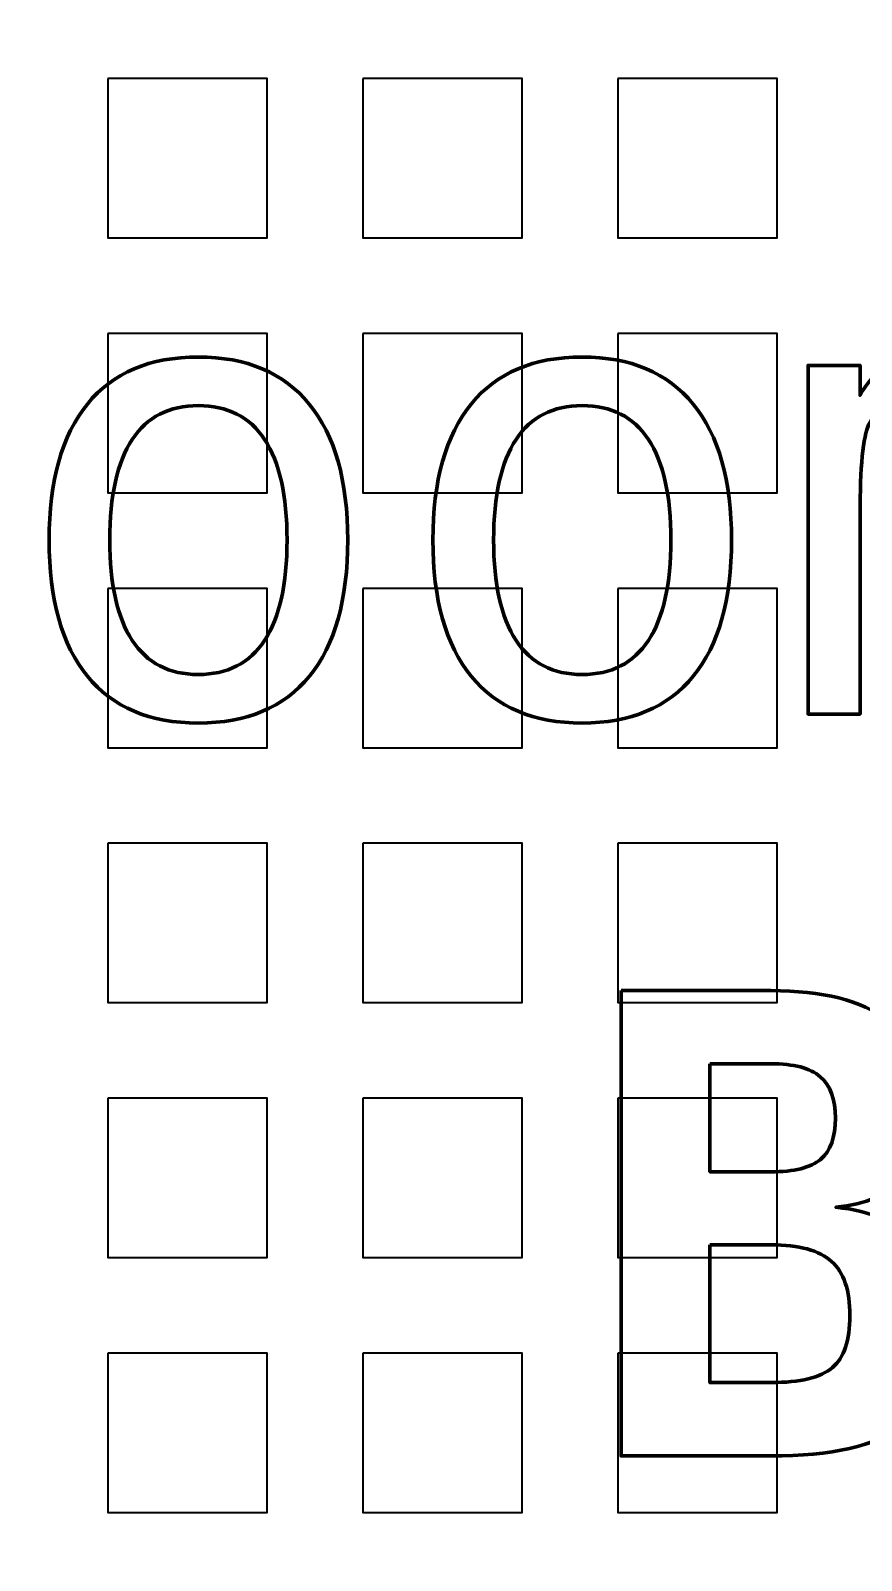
# Model space of a CAD drawing. Header units: centimetres. Extents: x -13.14 to -7.86, y -19.04 to -10.66.
# Drawn here: x -11.799 to -10.972, y -15.612 to -14.088 of the extents above; entities that cross this region are included whole.
import ezdxf

# ---------------------------------------------------------------- set-up
doc = ezdxf.new("R2010")
doc.units = ezdxf.units.CM
doc.header["$MEASUREMENT"] = 0
doc.layers.add('Layer 1', color=7, linetype='Continuous')

msp = doc.modelspace()

# ---------------------------------------------------------------- linework, layer by layer
at = {"layer": 'Layer 1', "color": 250, "lineweight": 35}
for points in [[(-12.24632, -10.659), (-12.24632, -10.659), (-8.75382, -10.659), (-8.75382, -10.659), (-8.75382, -10.659), (-8.75382, -10.659), (-8.75382, -19.041), (-8.75382, -19.041), (-8.75382, -19.041), (-8.75382, -19.041), (-12.24632, -19.041), (-12.24632, -19.041), (-12.24632, -19.041), (-12.24632, -19.041), (-12.24632, -10.659), (-12.24632, -10.659)], [(-11.72244, -14.13603), (-11.72244, -14.13603), (-11.56369, -14.13603), (-11.56369, -14.13603), (-11.56369, -14.13603), (-11.56369, -14.13603), (-11.56369, -14.29478), (-11.56369, -14.29478), (-11.56369, -14.29478), (-11.56369, -14.29478), (-11.72244, -14.29478), (-11.72244, -14.29478), (-11.72244, -14.29478), (-11.72244, -14.29478), (-11.72244, -14.13603), (-11.72244, -14.13603)], [(-11.46844, -14.13603), (-11.46844, -14.13603), (-11.30969, -14.13603), (-11.30969, -14.13603), (-11.30969, -14.13603), (-11.30969, -14.13603), (-11.30969, -14.29478), (-11.30969, -14.29478), (-11.30969, -14.29478), (-11.30969, -14.29478), (-11.46844, -14.29478), (-11.46844, -14.29478), (-11.46844, -14.29478), (-11.46844, -14.29478), (-11.46844, -14.13603), (-11.46844, -14.13603)], [(-11.21444, -14.13603), (-11.21444, -14.13603), (-11.05569, -14.13603), (-11.05569, -14.13603), (-11.05569, -14.13603), (-11.05569, -14.13603), (-11.05569, -14.29478), (-11.05569, -14.29478), (-11.05569, -14.29478), (-11.05569, -14.29478), (-11.21444, -14.29478), (-11.21444, -14.29478), (-11.21444, -14.29478), (-11.21444, -14.29478), (-11.21444, -14.13603), (-11.21444, -14.13603)], [(-11.72244, -14.39003), (-11.72244, -14.39003), (-11.56369, -14.39003), (-11.56369, -14.39003), (-11.56369, -14.39003), (-11.56369, -14.39003), (-11.56369, -14.54878), (-11.56369, -14.54878), (-11.56369, -14.54878), (-11.56369, -14.54878), (-11.72244, -14.54878), (-11.72244, -14.54878), (-11.72244, -14.54878), (-11.72244, -14.54878), (-11.72244, -14.39003), (-11.72244, -14.39003)], [(-11.46844, -14.39003), (-11.46844, -14.39003), (-11.30969, -14.39003), (-11.30969, -14.39003), (-11.30969, -14.39003), (-11.30969, -14.39003), (-11.30969, -14.54878), (-11.30969, -14.54878), (-11.30969, -14.54878), (-11.30969, -14.54878), (-11.46844, -14.54878), (-11.46844, -14.54878), (-11.46844, -14.54878), (-11.46844, -14.54878), (-11.46844, -14.39003), (-11.46844, -14.39003)], [(-11.21444, -14.39003), (-11.21444, -14.39003), (-11.05569, -14.39003), (-11.05569, -14.39003), (-11.05569, -14.39003), (-11.05569, -14.39003), (-11.05569, -14.54878), (-11.05569, -14.54878), (-11.05569, -14.54878), (-11.05569, -14.54878), (-11.21444, -14.54878), (-11.21444, -14.54878), (-11.21444, -14.54878), (-11.21444, -14.54878), (-11.21444, -14.39003), (-11.21444, -14.39003)], [(-11.72244, -14.64403), (-11.72244, -14.64403), (-11.56369, -14.64403), (-11.56369, -14.64403), (-11.56369, -14.64403), (-11.56369, -14.64403), (-11.56369, -14.80278), (-11.56369, -14.80278), (-11.56369, -14.80278), (-11.56369, -14.80278), (-11.72244, -14.80278), (-11.72244, -14.80278), (-11.72244, -14.80278), (-11.72244, -14.80278), (-11.72244, -14.64403), (-11.72244, -14.64403)], [(-11.46844, -14.64403), (-11.46844, -14.64403), (-11.30969, -14.64403), (-11.30969, -14.64403), (-11.30969, -14.64403), (-11.30969, -14.64403), (-11.30969, -14.80278), (-11.30969, -14.80278), (-11.30969, -14.80278), (-11.30969, -14.80278), (-11.46844, -14.80278), (-11.46844, -14.80278), (-11.46844, -14.80278), (-11.46844, -14.80278), (-11.46844, -14.64403), (-11.46844, -14.64403)], [(-11.21444, -14.64403), (-11.21444, -14.64403), (-11.05569, -14.64403), (-11.05569, -14.64403), (-11.05569, -14.64403), (-11.05569, -14.64403), (-11.05569, -14.80278), (-11.05569, -14.80278), (-11.05569, -14.80278), (-11.05569, -14.80278), (-11.21444, -14.80278), (-11.21444, -14.80278), (-11.21444, -14.80278), (-11.21444, -14.80278), (-11.21444, -14.64403), (-11.21444, -14.64403)], [(-11.72244, -14.89803), (-11.72244, -14.89803), (-11.56369, -14.89803), (-11.56369, -14.89803), (-11.56369, -14.89803), (-11.56369, -14.89803), (-11.56369, -15.05678), (-11.56369, -15.05678), (-11.56369, -15.05678), (-11.56369, -15.05678), (-11.72244, -15.05678), (-11.72244, -15.05678), (-11.72244, -15.05678), (-11.72244, -15.05678), (-11.72244, -14.89803), (-11.72244, -14.89803)], [(-11.46844, -14.89803), (-11.46844, -14.89803), (-11.30969, -14.89803), (-11.30969, -14.89803), (-11.30969, -14.89803), (-11.30969, -14.89803), (-11.30969, -15.05678), (-11.30969, -15.05678), (-11.30969, -15.05678), (-11.30969, -15.05678), (-11.46844, -15.05678), (-11.46844, -15.05678), (-11.46844, -15.05678), (-11.46844, -15.05678), (-11.46844, -14.89803), (-11.46844, -14.89803)], [(-11.21444, -14.89803), (-11.21444, -14.89803), (-11.05569, -14.89803), (-11.05569, -14.89803), (-11.05569, -14.89803), (-11.05569, -14.89803), (-11.05569, -15.05678), (-11.05569, -15.05678), (-11.05569, -15.05678), (-11.05569, -15.05678), (-11.21444, -15.05678), (-11.21444, -15.05678), (-11.21444, -15.05678), (-11.21444, -15.05678), (-11.21444, -14.89803), (-11.21444, -14.89803)], [(-11.72244, -15.15203), (-11.72244, -15.15203), (-11.56369, -15.15203), (-11.56369, -15.15203), (-11.56369, -15.15203), (-11.56369, -15.15203), (-11.56369, -15.31078), (-11.56369, -15.31078), (-11.56369, -15.31078), (-11.56369, -15.31078), (-11.72244, -15.31078), (-11.72244, -15.31078), (-11.72244, -15.31078), (-11.72244, -15.31078), (-11.72244, -15.15203), (-11.72244, -15.15203)], [(-11.46844, -15.15203), (-11.46844, -15.15203), (-11.30969, -15.15203), (-11.30969, -15.15203), (-11.30969, -15.15203), (-11.30969, -15.15203), (-11.30969, -15.31078), (-11.30969, -15.31078), (-11.30969, -15.31078), (-11.30969, -15.31078), (-11.46844, -15.31078), (-11.46844, -15.31078), (-11.46844, -15.31078), (-11.46844, -15.31078), (-11.46844, -15.15203), (-11.46844, -15.15203)], [(-11.21444, -15.15203), (-11.21444, -15.15203), (-11.05569, -15.15203), (-11.05569, -15.15203), (-11.05569, -15.15203), (-11.05569, -15.15203), (-11.05569, -15.31078), (-11.05569, -15.31078), (-11.05569, -15.31078), (-11.05569, -15.31078), (-11.21444, -15.31078), (-11.21444, -15.31078), (-11.21444, -15.31078), (-11.21444, -15.31078), (-11.21444, -15.15203), (-11.21444, -15.15203)], [(-11.72244, -15.40603), (-11.72244, -15.40603), (-11.56369, -15.40603), (-11.56369, -15.40603), (-11.56369, -15.40603), (-11.56369, -15.40603), (-11.56369, -15.56478), (-11.56369, -15.56478), (-11.56369, -15.56478), (-11.56369, -15.56478), (-11.72244, -15.56478), (-11.72244, -15.56478), (-11.72244, -15.56478), (-11.72244, -15.56478), (-11.72244, -15.40603), (-11.72244, -15.40603)], [(-11.46844, -15.40603), (-11.46844, -15.40603), (-11.30969, -15.40603), (-11.30969, -15.40603), (-11.30969, -15.40603), (-11.30969, -15.40603), (-11.30969, -15.56478), (-11.30969, -15.56478), (-11.30969, -15.56478), (-11.30969, -15.56478), (-11.46844, -15.56478), (-11.46844, -15.56478), (-11.46844, -15.56478), (-11.46844, -15.56478), (-11.46844, -15.40603), (-11.46844, -15.40603)], [(-11.21444, -15.40603), (-11.21444, -15.40603), (-11.05569, -15.40603), (-11.05569, -15.40603), (-11.05569, -15.40603), (-11.05569, -15.40603), (-11.05569, -15.56478), (-11.05569, -15.56478), (-11.05569, -15.56478), (-11.05569, -15.56478), (-11.21444, -15.56478), (-11.21444, -15.56478), (-11.21444, -15.56478), (-11.21444, -15.56478), (-11.21444, -15.40603), (-11.21444, -15.40603)]]:
    msp.add_open_spline(points, degree=3, knots=[0, 0, 0, 0, 0.25, 0.25, 0.25, 0.25, 0.5, 0.5, 0.5, 0.5, 0.75, 0.75, 0.75, 0.75, 1, 1, 1, 1], dxfattribs=at)
at = {"layer": 'Layer 1', "color": 250}
for points, knots in [([(-11.63225, -14.41362), (-11.5841, -14.41362), (-11.54727, -14.42918), (-11.52176, -14.4604), (-11.52176, -14.4604), (-11.49625, -14.49162), (-11.48345, -14.53681), (-11.48345, -14.59586), (-11.48345, -14.59586), (-11.48345, -14.65524), (-11.49615, -14.70043), (-11.52155, -14.73154), (-11.52155, -14.73154), (-11.54705, -14.76266), (-11.58388, -14.77822), (-11.63225, -14.77822), (-11.63225, -14.77822), (-11.68051, -14.77822), (-11.71723, -14.76266), (-11.74274, -14.73154), (-11.74274, -14.73154), (-11.76814, -14.70043), (-11.78084, -14.65524), (-11.78084, -14.59586), (-11.78084, -14.59586), (-11.78084, -14.53681), (-11.76814, -14.49162), (-11.74274, -14.4604), (-11.74274, -14.4604), (-11.71723, -14.42918), (-11.68051, -14.41362), (-11.63225, -14.41362)], [0, 0, 0, 0, 0.125, 0.125, 0.125, 0.125, 0.25, 0.25, 0.25, 0.25, 0.375, 0.375, 0.375, 0.375, 0.5, 0.5, 0.5, 0.5, 0.625, 0.625, 0.625, 0.625, 0.75, 0.75, 0.75, 0.75, 0.875, 0.875, 0.875, 0.875, 1, 1, 1, 1]), ([(-11.63225, -14.41362), (-11.5841, -14.41362), (-11.54727, -14.42918), (-11.52176, -14.4604), (-11.52176, -14.4604), (-11.49625, -14.49162), (-11.48345, -14.53681), (-11.48345, -14.59586), (-11.48345, -14.59586), (-11.48345, -14.65524), (-11.49615, -14.70043), (-11.52155, -14.73154), (-11.52155, -14.73154), (-11.54705, -14.76266), (-11.58388, -14.77822), (-11.63225, -14.77822), (-11.63225, -14.77822), (-11.68051, -14.77822), (-11.71723, -14.76266), (-11.74274, -14.73154), (-11.74274, -14.73154), (-11.76814, -14.70043), (-11.78084, -14.65524), (-11.78084, -14.59586), (-11.78084, -14.59586), (-11.78084, -14.53681), (-11.76814, -14.49162), (-11.74274, -14.4604), (-11.74274, -14.4604), (-11.71723, -14.42918), (-11.68051, -14.41362), (-11.63225, -14.41362)], [0, 0, 0, 0, 0.125, 0.125, 0.125, 0.125, 0.25, 0.25, 0.25, 0.25, 0.375, 0.375, 0.375, 0.375, 0.5, 0.5, 0.5, 0.5, 0.625, 0.625, 0.625, 0.625, 0.75, 0.75, 0.75, 0.75, 0.875, 0.875, 0.875, 0.875, 1, 1, 1, 1]), ([(-11.24998, -14.41362), (-11.20183, -14.41362), (-11.165, -14.42918), (-11.13949, -14.4604), (-11.13949, -14.4604), (-11.11398, -14.49162), (-11.10118, -14.53681), (-11.10118, -14.59586), (-11.10118, -14.59586), (-11.10118, -14.65524), (-11.11388, -14.70043), (-11.13928, -14.73154), (-11.13928, -14.73154), (-11.16478, -14.76266), (-11.20161, -14.77822), (-11.24998, -14.77822), (-11.24998, -14.77822), (-11.29824, -14.77822), (-11.33496, -14.76266), (-11.36047, -14.73154), (-11.36047, -14.73154), (-11.38587, -14.70043), (-11.39857, -14.65524), (-11.39857, -14.59586), (-11.39857, -14.59586), (-11.39857, -14.53681), (-11.38587, -14.49162), (-11.36047, -14.4604), (-11.36047, -14.4604), (-11.33496, -14.42918), (-11.29824, -14.41362), (-11.24998, -14.41362)], [0, 0, 0, 0, 0.125, 0.125, 0.125, 0.125, 0.25, 0.25, 0.25, 0.25, 0.375, 0.375, 0.375, 0.375, 0.5, 0.5, 0.5, 0.5, 0.625, 0.625, 0.625, 0.625, 0.75, 0.75, 0.75, 0.75, 0.875, 0.875, 0.875, 0.875, 1, 1, 1, 1]), ([(-11.24998, -14.41362), (-11.20183, -14.41362), (-11.165, -14.42918), (-11.13949, -14.4604), (-11.13949, -14.4604), (-11.11398, -14.49162), (-11.10118, -14.53681), (-11.10118, -14.59586), (-11.10118, -14.59586), (-11.10118, -14.65524), (-11.11388, -14.70043), (-11.13928, -14.73154), (-11.13928, -14.73154), (-11.16478, -14.76266), (-11.20161, -14.77822), (-11.24998, -14.77822), (-11.24998, -14.77822), (-11.29824, -14.77822), (-11.33496, -14.76266), (-11.36047, -14.73154), (-11.36047, -14.73154), (-11.38587, -14.70043), (-11.39857, -14.65524), (-11.39857, -14.59586), (-11.39857, -14.59586), (-11.39857, -14.53681), (-11.38587, -14.49162), (-11.36047, -14.4604), (-11.36047, -14.4604), (-11.33496, -14.42918), (-11.29824, -14.41362), (-11.24998, -14.41362)], [0, 0, 0, 0, 0.125, 0.125, 0.125, 0.125, 0.25, 0.25, 0.25, 0.25, 0.375, 0.375, 0.375, 0.375, 0.5, 0.5, 0.5, 0.5, 0.625, 0.625, 0.625, 0.625, 0.75, 0.75, 0.75, 0.75, 0.875, 0.875, 0.875, 0.875, 1, 1, 1, 1]), ([(-10.84919, -14.45733), (-10.8422, -14.44241), (-10.83321, -14.4314), (-10.82231, -14.42431), (-10.82231, -14.42431), (-10.81151, -14.41722), (-10.79839, -14.41362), (-10.78315, -14.41362), (-10.78315, -14.41362), (-10.75521, -14.41362), (-10.73552, -14.42441), (-10.72409, -14.446), (-10.72409, -14.446), (-10.71256, -14.46759), (-10.70684, -14.50823), (-10.70684, -14.56803), (-10.70684, -14.56803), (-10.70684, -14.56803), (-10.70684, -14.76922), (-10.70684, -14.76922), (-10.70684, -14.76922), (-10.70684, -14.76922), (-10.75891, -14.76922), (-10.75891, -14.76922), (-10.75891, -14.76922), (-10.75891, -14.76922), (-10.75891, -14.57046), (-10.75891, -14.57046), (-10.75891, -14.57046), (-10.75891, -14.52146), (-10.76167, -14.49109), (-10.76717, -14.47913), (-10.76717, -14.47913), (-10.77257, -14.46728), (-10.78262, -14.46135), (-10.79712, -14.46135), (-10.79712, -14.46135), (-10.81363, -14.46135), (-10.82495, -14.4677), (-10.83109, -14.4804), (-10.83109, -14.4804), (-10.83712, -14.4931), (-10.84019, -14.52316), (-10.84019, -14.57046), (-10.84019, -14.57046), (-10.84019, -14.57046), (-10.84019, -14.76922), (-10.84019, -14.76922), (-10.84019, -14.76922), (-10.84019, -14.76922), (-10.89226, -14.76922), (-10.89226, -14.76922), (-10.89226, -14.76922), (-10.89226, -14.76922), (-10.89226, -14.57046), (-10.89226, -14.57046), (-10.89226, -14.57046), (-10.89226, -14.52083), (-10.89523, -14.49024), (-10.90115, -14.47871), (-10.90115, -14.47871), (-10.90697, -14.46717), (-10.91756, -14.46135), (-10.9329, -14.46135), (-10.9329, -14.46135), (-10.94804, -14.46135), (-10.95852, -14.4677), (-10.96434, -14.4804), (-10.96434, -14.4804), (-10.97026, -14.4931), (-10.97323, -14.52316), (-10.97323, -14.57046), (-10.97323, -14.57046), (-10.97323, -14.57046), (-10.97323, -14.76922), (-10.97323, -14.76922), (-10.97323, -14.76922), (-10.97323, -14.76922), (-11.02498, -14.76922), (-11.02498, -14.76922), (-11.02498, -14.76922), (-11.02498, -14.76922), (-11.02498, -14.42198), (-11.02498, -14.42198), (-11.02498, -14.42198), (-11.02498, -14.42198), (-10.97323, -14.42198), (-10.97323, -14.42198), (-10.97323, -14.42198), (-10.97323, -14.42198), (-10.97323, -14.45172), (-10.97323, -14.45172), (-10.97323, -14.45172), (-10.96645, -14.43934), (-10.95788, -14.42992), (-10.94761, -14.42336), (-10.94761, -14.42336), (-10.93745, -14.4169), (-10.92581, -14.41362), (-10.9128, -14.41362), (-10.9128, -14.41362), (-10.89703, -14.41362), (-10.88401, -14.41722), (-10.87353, -14.42441), (-10.87353, -14.42441), (-10.86305, -14.43172), (-10.85501, -14.44262), (-10.84919, -14.45733)], [0, 0, 0, 0, 0.037037, 0.037037, 0.037037, 0.037037, 0.0740741, 0.0740741, 0.0740741, 0.0740741, 0.1111111, 0.1111111, 0.1111111, 0.1111111, 0.1481481, 0.1481481, 0.1481481, 0.1481481, 0.1851852, 0.1851852, 0.1851852, 0.1851852, 0.2222222, 0.2222222, 0.2222222, 0.2222222, 0.2592593, 0.2592593, 0.2592593, 0.2592593, 0.2962963, 0.2962963, 0.2962963, 0.2962963, 0.3333333, 0.3333333, 0.3333333, 0.3333333, 0.3703704, 0.3703704, 0.3703704, 0.3703704, 0.4074074, 0.4074074, 0.4074074, 0.4074074, 0.4444444, 0.4444444, 0.4444444, 0.4444444, 0.4814815, 0.4814815, 0.4814815, 0.4814815, 0.5185185, 0.5185185, 0.5185185, 0.5185185, 0.5555556, 0.5555556, 0.5555556, 0.5555556, 0.5925926, 0.5925926, 0.5925926, 0.5925926, 0.6296296, 0.6296296, 0.6296296, 0.6296296, 0.6666667, 0.6666667, 0.6666667, 0.6666667, 0.7037037, 0.7037037, 0.7037037, 0.7037037, 0.7407407, 0.7407407, 0.7407407, 0.7407407, 0.7777778, 0.7777778, 0.7777778, 0.7777778, 0.8148148, 0.8148148, 0.8148148, 0.8148148, 0.8518519, 0.8518519, 0.8518519, 0.8518519, 0.8888889, 0.8888889, 0.8888889, 0.8888889, 0.9259259, 0.9259259, 0.9259259, 0.9259259, 0.962963, 0.962963, 0.962963, 0.962963, 1, 1, 1, 1]), ([(-10.84919, -14.45733), (-10.8422, -14.44241), (-10.83321, -14.4314), (-10.82231, -14.42431), (-10.82231, -14.42431), (-10.81151, -14.41722), (-10.79839, -14.41362), (-10.78315, -14.41362), (-10.78315, -14.41362), (-10.75521, -14.41362), (-10.73552, -14.42441), (-10.72409, -14.446), (-10.72409, -14.446), (-10.71256, -14.46759), (-10.70684, -14.50823), (-10.70684, -14.56803), (-10.70684, -14.56803), (-10.70684, -14.56803), (-10.70684, -14.76922), (-10.70684, -14.76922), (-10.70684, -14.76922), (-10.70684, -14.76922), (-10.75891, -14.76922), (-10.75891, -14.76922), (-10.75891, -14.76922), (-10.75891, -14.76922), (-10.75891, -14.57046), (-10.75891, -14.57046), (-10.75891, -14.57046), (-10.75891, -14.52146), (-10.76167, -14.49109), (-10.76717, -14.47913), (-10.76717, -14.47913), (-10.77257, -14.46728), (-10.78262, -14.46135), (-10.79712, -14.46135), (-10.79712, -14.46135), (-10.81363, -14.46135), (-10.82495, -14.4677), (-10.83109, -14.4804), (-10.83109, -14.4804), (-10.83712, -14.4931), (-10.84019, -14.52316), (-10.84019, -14.57046), (-10.84019, -14.57046), (-10.84019, -14.57046), (-10.84019, -14.76922), (-10.84019, -14.76922), (-10.84019, -14.76922), (-10.84019, -14.76922), (-10.89226, -14.76922), (-10.89226, -14.76922), (-10.89226, -14.76922), (-10.89226, -14.76922), (-10.89226, -14.57046), (-10.89226, -14.57046), (-10.89226, -14.57046), (-10.89226, -14.52083), (-10.89523, -14.49024), (-10.90115, -14.47871), (-10.90115, -14.47871), (-10.90697, -14.46717), (-10.91756, -14.46135), (-10.9329, -14.46135), (-10.9329, -14.46135), (-10.94804, -14.46135), (-10.95852, -14.4677), (-10.96434, -14.4804), (-10.96434, -14.4804), (-10.97026, -14.4931), (-10.97323, -14.52316), (-10.97323, -14.57046), (-10.97323, -14.57046), (-10.97323, -14.57046), (-10.97323, -14.76922), (-10.97323, -14.76922), (-10.97323, -14.76922), (-10.97323, -14.76922), (-11.02498, -14.76922), (-11.02498, -14.76922), (-11.02498, -14.76922), (-11.02498, -14.76922), (-11.02498, -14.42198), (-11.02498, -14.42198), (-11.02498, -14.42198), (-11.02498, -14.42198), (-10.97323, -14.42198), (-10.97323, -14.42198), (-10.97323, -14.42198), (-10.97323, -14.42198), (-10.97323, -14.45172), (-10.97323, -14.45172), (-10.97323, -14.45172), (-10.96645, -14.43934), (-10.95788, -14.42992), (-10.94761, -14.42336), (-10.94761, -14.42336), (-10.93745, -14.4169), (-10.92581, -14.41362), (-10.9128, -14.41362), (-10.9128, -14.41362), (-10.89703, -14.41362), (-10.88401, -14.41722), (-10.87353, -14.42441), (-10.87353, -14.42441), (-10.86305, -14.43172), (-10.85501, -14.44262), (-10.84919, -14.45733)], [0, 0, 0, 0, 0.037037, 0.037037, 0.037037, 0.037037, 0.0740741, 0.0740741, 0.0740741, 0.0740741, 0.1111111, 0.1111111, 0.1111111, 0.1111111, 0.1481481, 0.1481481, 0.1481481, 0.1481481, 0.1851852, 0.1851852, 0.1851852, 0.1851852, 0.2222222, 0.2222222, 0.2222222, 0.2222222, 0.2592593, 0.2592593, 0.2592593, 0.2592593, 0.2962963, 0.2962963, 0.2962963, 0.2962963, 0.3333333, 0.3333333, 0.3333333, 0.3333333, 0.3703704, 0.3703704, 0.3703704, 0.3703704, 0.4074074, 0.4074074, 0.4074074, 0.4074074, 0.4444444, 0.4444444, 0.4444444, 0.4444444, 0.4814815, 0.4814815, 0.4814815, 0.4814815, 0.5185185, 0.5185185, 0.5185185, 0.5185185, 0.5555556, 0.5555556, 0.5555556, 0.5555556, 0.5925926, 0.5925926, 0.5925926, 0.5925926, 0.6296296, 0.6296296, 0.6296296, 0.6296296, 0.6666667, 0.6666667, 0.6666667, 0.6666667, 0.7037037, 0.7037037, 0.7037037, 0.7037037, 0.7407407, 0.7407407, 0.7407407, 0.7407407, 0.7777778, 0.7777778, 0.7777778, 0.7777778, 0.8148148, 0.8148148, 0.8148148, 0.8148148, 0.8518519, 0.8518519, 0.8518519, 0.8518519, 0.8888889, 0.8888889, 0.8888889, 0.8888889, 0.9259259, 0.9259259, 0.9259259, 0.9259259, 0.962963, 0.962963, 0.962963, 0.962963, 1, 1, 1, 1]), ([(-11.63225, -14.46199), (-11.66125, -14.46199), (-11.68316, -14.4732), (-11.69808, -14.49575), (-11.69808, -14.49575), (-11.713, -14.51829), (-11.72041, -14.55173), (-11.72041, -14.59586), (-11.72041, -14.59586), (-11.72041, -14.63989), (-11.713, -14.67323), (-11.69808, -14.69588), (-11.69808, -14.69588), (-11.68316, -14.71853), (-11.66125, -14.72985), (-11.63225, -14.72985), (-11.63225, -14.72985), (-11.60315, -14.72985), (-11.58113, -14.71853), (-11.56621, -14.69588), (-11.56621, -14.69588), (-11.55129, -14.67323), (-11.54388, -14.63989), (-11.54388, -14.59586), (-11.54388, -14.59586), (-11.54388, -14.55173), (-11.55129, -14.51829), (-11.56621, -14.49575), (-11.56621, -14.49575), (-11.58113, -14.4732), (-11.60315, -14.46199), (-11.63225, -14.46199)], [0, 0, 0, 0, 0.125, 0.125, 0.125, 0.125, 0.25, 0.25, 0.25, 0.25, 0.375, 0.375, 0.375, 0.375, 0.5, 0.5, 0.5, 0.5, 0.625, 0.625, 0.625, 0.625, 0.75, 0.75, 0.75, 0.75, 0.875, 0.875, 0.875, 0.875, 1, 1, 1, 1]), ([(-11.63225, -14.46199), (-11.66125, -14.46199), (-11.68316, -14.4732), (-11.69808, -14.49575), (-11.69808, -14.49575), (-11.713, -14.51829), (-11.72041, -14.55173), (-11.72041, -14.59586), (-11.72041, -14.59586), (-11.72041, -14.63989), (-11.713, -14.67323), (-11.69808, -14.69588), (-11.69808, -14.69588), (-11.68316, -14.71853), (-11.66125, -14.72985), (-11.63225, -14.72985), (-11.63225, -14.72985), (-11.60315, -14.72985), (-11.58113, -14.71853), (-11.56621, -14.69588), (-11.56621, -14.69588), (-11.55129, -14.67323), (-11.54388, -14.63989), (-11.54388, -14.59586), (-11.54388, -14.59586), (-11.54388, -14.55173), (-11.55129, -14.51829), (-11.56621, -14.49575), (-11.56621, -14.49575), (-11.58113, -14.4732), (-11.60315, -14.46199), (-11.63225, -14.46199)], [0, 0, 0, 0, 0.125, 0.125, 0.125, 0.125, 0.25, 0.25, 0.25, 0.25, 0.375, 0.375, 0.375, 0.375, 0.5, 0.5, 0.5, 0.5, 0.625, 0.625, 0.625, 0.625, 0.75, 0.75, 0.75, 0.75, 0.875, 0.875, 0.875, 0.875, 1, 1, 1, 1]), ([(-11.24998, -14.46199), (-11.27898, -14.46199), (-11.30089, -14.4732), (-11.31581, -14.49575), (-11.31581, -14.49575), (-11.33073, -14.51829), (-11.33814, -14.55173), (-11.33814, -14.59586), (-11.33814, -14.59586), (-11.33814, -14.63989), (-11.33073, -14.67323), (-11.31581, -14.69588), (-11.31581, -14.69588), (-11.30089, -14.71853), (-11.27898, -14.72985), (-11.24998, -14.72985), (-11.24998, -14.72985), (-11.22088, -14.72985), (-11.19886, -14.71853), (-11.18394, -14.69588), (-11.18394, -14.69588), (-11.16902, -14.67323), (-11.16161, -14.63989), (-11.16161, -14.59586), (-11.16161, -14.59586), (-11.16161, -14.55173), (-11.16902, -14.51829), (-11.18394, -14.49575), (-11.18394, -14.49575), (-11.19886, -14.4732), (-11.22088, -14.46199), (-11.24998, -14.46199)], [0, 0, 0, 0, 0.125, 0.125, 0.125, 0.125, 0.25, 0.25, 0.25, 0.25, 0.375, 0.375, 0.375, 0.375, 0.5, 0.5, 0.5, 0.5, 0.625, 0.625, 0.625, 0.625, 0.75, 0.75, 0.75, 0.75, 0.875, 0.875, 0.875, 0.875, 1, 1, 1, 1]), ([(-11.24998, -14.46199), (-11.27898, -14.46199), (-11.30089, -14.4732), (-11.31581, -14.49575), (-11.31581, -14.49575), (-11.33073, -14.51829), (-11.33814, -14.55173), (-11.33814, -14.59586), (-11.33814, -14.59586), (-11.33814, -14.63989), (-11.33073, -14.67323), (-11.31581, -14.69588), (-11.31581, -14.69588), (-11.30089, -14.71853), (-11.27898, -14.72985), (-11.24998, -14.72985), (-11.24998, -14.72985), (-11.22088, -14.72985), (-11.19886, -14.71853), (-11.18394, -14.69588), (-11.18394, -14.69588), (-11.16902, -14.67323), (-11.16161, -14.63989), (-11.16161, -14.59586), (-11.16161, -14.59586), (-11.16161, -14.55173), (-11.16902, -14.51829), (-11.18394, -14.49575), (-11.18394, -14.49575), (-11.19886, -14.4732), (-11.22088, -14.46199), (-11.24998, -14.46199)], [0, 0, 0, 0, 0.125, 0.125, 0.125, 0.125, 0.25, 0.25, 0.25, 0.25, 0.375, 0.375, 0.375, 0.375, 0.5, 0.5, 0.5, 0.5, 0.625, 0.625, 0.625, 0.625, 0.75, 0.75, 0.75, 0.75, 0.875, 0.875, 0.875, 0.875, 1, 1, 1, 1]), ([(-11.21113, -15.04481), (-11.21113, -15.04481), (-11.06202, -15.04481), (-11.06202, -15.04481), (-11.06202, -15.04481), (-11.01047, -15.04481), (-10.97185, -15.05455), (-10.94592, -15.07413), (-10.94592, -15.07413), (-10.91999, -15.0936), (-10.90697, -15.12281), (-10.90697, -15.16165), (-10.90697, -15.16165), (-10.90697, -15.19149), (-10.91459, -15.21467), (-10.92994, -15.23139), (-10.92994, -15.23139), (-10.94518, -15.24822), (-10.96761, -15.25785), (-10.99714, -15.2606), (-10.99714, -15.2606), (-10.96179, -15.2641), (-10.93523, -15.27595), (-10.91734, -15.29627), (-10.91734, -15.29627), (-10.89946, -15.31648), (-10.89057, -15.34485), (-10.89057, -15.38125), (-10.89057, -15.38125), (-10.89057, -15.42592), (-10.90401, -15.45819), (-10.93089, -15.4783), (-10.93089, -15.4783), (-10.95777, -15.49831), (-11.00148, -15.50836), (-11.06202, -15.50836), (-11.06202, -15.50836), (-11.06202, -15.50836), (-11.21113, -15.50836), (-11.21113, -15.50836), (-11.21113, -15.50836), (-11.21113, -15.50836), (-11.21113, -15.04481), (-11.21113, -15.04481)], [0, 0, 0, 0, 0.0909091, 0.0909091, 0.0909091, 0.0909091, 0.1818182, 0.1818182, 0.1818182, 0.1818182, 0.2727273, 0.2727273, 0.2727273, 0.2727273, 0.3636364, 0.3636364, 0.3636364, 0.3636364, 0.4545455, 0.4545455, 0.4545455, 0.4545455, 0.5454545, 0.5454545, 0.5454545, 0.5454545, 0.6363636, 0.6363636, 0.6363636, 0.6363636, 0.7272727, 0.7272727, 0.7272727, 0.7272727, 0.8181818, 0.8181818, 0.8181818, 0.8181818, 0.9090909, 0.9090909, 0.9090909, 0.9090909, 1, 1, 1, 1]), ([(-11.21113, -15.04481), (-11.21113, -15.04481), (-11.06202, -15.04481), (-11.06202, -15.04481), (-11.06202, -15.04481), (-11.01047, -15.04481), (-10.97185, -15.05455), (-10.94592, -15.07413), (-10.94592, -15.07413), (-10.91999, -15.0936), (-10.90697, -15.12281), (-10.90697, -15.16165), (-10.90697, -15.16165), (-10.90697, -15.19149), (-10.91459, -15.21467), (-10.92994, -15.23139), (-10.92994, -15.23139), (-10.94518, -15.24822), (-10.96761, -15.25785), (-10.99714, -15.2606), (-10.99714, -15.2606), (-10.96179, -15.2641), (-10.93523, -15.27595), (-10.91734, -15.29627), (-10.91734, -15.29627), (-10.89946, -15.31648), (-10.89057, -15.34485), (-10.89057, -15.38125), (-10.89057, -15.38125), (-10.89057, -15.42592), (-10.90401, -15.45819), (-10.93089, -15.4783), (-10.93089, -15.4783), (-10.95777, -15.49831), (-11.00148, -15.50836), (-11.06202, -15.50836), (-11.06202, -15.50836), (-11.06202, -15.50836), (-11.21113, -15.50836), (-11.21113, -15.50836), (-11.21113, -15.50836), (-11.21113, -15.50836), (-11.21113, -15.04481), (-11.21113, -15.04481)], [0, 0, 0, 0, 0.0909091, 0.0909091, 0.0909091, 0.0909091, 0.1818182, 0.1818182, 0.1818182, 0.1818182, 0.2727273, 0.2727273, 0.2727273, 0.2727273, 0.3636364, 0.3636364, 0.3636364, 0.3636364, 0.4545455, 0.4545455, 0.4545455, 0.4545455, 0.5454545, 0.5454545, 0.5454545, 0.5454545, 0.6363636, 0.6363636, 0.6363636, 0.6363636, 0.7272727, 0.7272727, 0.7272727, 0.7272727, 0.8181818, 0.8181818, 0.8181818, 0.8181818, 0.9090909, 0.9090909, 0.9090909, 0.9090909, 1, 1, 1, 1]), ([(-11.12276, -15.11762), (-11.12276, -15.11762), (-11.12276, -15.22526), (-11.12276, -15.22526), (-11.12276, -15.22526), (-11.12276, -15.22526), (-11.06202, -15.22526), (-11.06202, -15.22526), (-11.06202, -15.22526), (-11.03884, -15.22526), (-11.02233, -15.22113), (-11.01249, -15.21287), (-11.01249, -15.21287), (-11.00264, -15.20462), (-10.99777, -15.19097), (-10.99777, -15.17192), (-10.99777, -15.17192), (-10.99777, -15.15287), (-11.00275, -15.13911), (-11.0128, -15.13053), (-11.0128, -15.13053), (-11.02286, -15.12196), (-11.03926, -15.11762), (-11.06202, -15.11762), (-11.06202, -15.11762), (-11.06202, -15.11762), (-11.12276, -15.11762), (-11.12276, -15.11762)], [0, 0, 0, 0, 0.1428571, 0.1428571, 0.1428571, 0.1428571, 0.2857143, 0.2857143, 0.2857143, 0.2857143, 0.4285714, 0.4285714, 0.4285714, 0.4285714, 0.5714286, 0.5714286, 0.5714286, 0.5714286, 0.7142857, 0.7142857, 0.7142857, 0.7142857, 0.8571429, 0.8571429, 0.8571429, 0.8571429, 1, 1, 1, 1]), ([(-11.12276, -15.11762), (-11.12276, -15.11762), (-11.12276, -15.22526), (-11.12276, -15.22526), (-11.12276, -15.22526), (-11.12276, -15.22526), (-11.06202, -15.22526), (-11.06202, -15.22526), (-11.06202, -15.22526), (-11.03884, -15.22526), (-11.02233, -15.22113), (-11.01249, -15.21287), (-11.01249, -15.21287), (-11.00264, -15.20462), (-10.99777, -15.19097), (-10.99777, -15.17192), (-10.99777, -15.17192), (-10.99777, -15.15287), (-11.00275, -15.13911), (-11.0128, -15.13053), (-11.0128, -15.13053), (-11.02286, -15.12196), (-11.03926, -15.11762), (-11.06202, -15.11762), (-11.06202, -15.11762), (-11.06202, -15.11762), (-11.12276, -15.11762), (-11.12276, -15.11762)], [0, 0, 0, 0, 0.1428571, 0.1428571, 0.1428571, 0.1428571, 0.2857143, 0.2857143, 0.2857143, 0.2857143, 0.4285714, 0.4285714, 0.4285714, 0.4285714, 0.5714286, 0.5714286, 0.5714286, 0.5714286, 0.7142857, 0.7142857, 0.7142857, 0.7142857, 0.8571429, 0.8571429, 0.8571429, 0.8571429, 1, 1, 1, 1]), ([(-11.12276, -15.29807), (-11.12276, -15.29807), (-11.12276, -15.43523), (-11.12276, -15.43523), (-11.12276, -15.43523), (-11.12276, -15.43523), (-11.06202, -15.43523), (-11.06202, -15.43523), (-11.06202, -15.43523), (-11.03281, -15.43523), (-11.01249, -15.43025), (-11.00074, -15.42031), (-11.00074, -15.42031), (-10.9891, -15.41036), (-10.98328, -15.39311), (-10.98328, -15.36855), (-10.98328, -15.36855), (-10.98328, -15.34347), (-10.98941, -15.32548), (-11.00158, -15.31447), (-11.00158, -15.31447), (-11.01376, -15.30357), (-11.03386, -15.29807), (-11.06202, -15.29807), (-11.06202, -15.29807), (-11.06202, -15.29807), (-11.12276, -15.29807), (-11.12276, -15.29807)], [0, 0, 0, 0, 0.1428571, 0.1428571, 0.1428571, 0.1428571, 0.2857143, 0.2857143, 0.2857143, 0.2857143, 0.4285714, 0.4285714, 0.4285714, 0.4285714, 0.5714286, 0.5714286, 0.5714286, 0.5714286, 0.7142857, 0.7142857, 0.7142857, 0.7142857, 0.8571429, 0.8571429, 0.8571429, 0.8571429, 1, 1, 1, 1]), ([(-11.12276, -15.29807), (-11.12276, -15.29807), (-11.12276, -15.43523), (-11.12276, -15.43523), (-11.12276, -15.43523), (-11.12276, -15.43523), (-11.06202, -15.43523), (-11.06202, -15.43523), (-11.06202, -15.43523), (-11.03281, -15.43523), (-11.01249, -15.43025), (-11.00074, -15.42031), (-11.00074, -15.42031), (-10.9891, -15.41036), (-10.98328, -15.39311), (-10.98328, -15.36855), (-10.98328, -15.36855), (-10.98328, -15.34347), (-10.98941, -15.32548), (-11.00158, -15.31447), (-11.00158, -15.31447), (-11.01376, -15.30357), (-11.03386, -15.29807), (-11.06202, -15.29807), (-11.06202, -15.29807), (-11.06202, -15.29807), (-11.12276, -15.29807), (-11.12276, -15.29807)], [0, 0, 0, 0, 0.1428571, 0.1428571, 0.1428571, 0.1428571, 0.2857143, 0.2857143, 0.2857143, 0.2857143, 0.4285714, 0.4285714, 0.4285714, 0.4285714, 0.5714286, 0.5714286, 0.5714286, 0.5714286, 0.7142857, 0.7142857, 0.7142857, 0.7142857, 0.8571429, 0.8571429, 0.8571429, 0.8571429, 1, 1, 1, 1])]:
    msp.add_open_spline(points, degree=3, knots=knots, dxfattribs=at)
at = {"layer": 'Layer 1', "color": 7, "lineweight": 158}
for points, knots in [([(-11.63225, -14.41362), (-11.5841, -14.41362), (-11.54727, -14.42918), (-11.52176, -14.4604), (-11.52176, -14.4604), (-11.49625, -14.49162), (-11.48345, -14.53681), (-11.48345, -14.59586), (-11.48345, -14.59586), (-11.48345, -14.65524), (-11.49615, -14.70043), (-11.52155, -14.73154), (-11.52155, -14.73154), (-11.54705, -14.76266), (-11.58388, -14.77822), (-11.63225, -14.77822), (-11.63225, -14.77822), (-11.68051, -14.77822), (-11.71723, -14.76266), (-11.74274, -14.73154), (-11.74274, -14.73154), (-11.76814, -14.70043), (-11.78084, -14.65524), (-11.78084, -14.59586), (-11.78084, -14.59586), (-11.78084, -14.53681), (-11.76814, -14.49162), (-11.74274, -14.4604), (-11.74274, -14.4604), (-11.71723, -14.42918), (-11.68051, -14.41362), (-11.63225, -14.41362)], [0, 0, 0, 0, 0.125, 0.125, 0.125, 0.125, 0.25, 0.25, 0.25, 0.25, 0.375, 0.375, 0.375, 0.375, 0.5, 0.5, 0.5, 0.5, 0.625, 0.625, 0.625, 0.625, 0.75, 0.75, 0.75, 0.75, 0.875, 0.875, 0.875, 0.875, 1, 1, 1, 1]), ([(-11.24998, -14.41362), (-11.20183, -14.41362), (-11.165, -14.42918), (-11.13949, -14.4604), (-11.13949, -14.4604), (-11.11398, -14.49162), (-11.10118, -14.53681), (-11.10118, -14.59586), (-11.10118, -14.59586), (-11.10118, -14.65524), (-11.11388, -14.70043), (-11.13928, -14.73154), (-11.13928, -14.73154), (-11.16478, -14.76266), (-11.20161, -14.77822), (-11.24998, -14.77822), (-11.24998, -14.77822), (-11.29824, -14.77822), (-11.33496, -14.76266), (-11.36047, -14.73154), (-11.36047, -14.73154), (-11.38587, -14.70043), (-11.39857, -14.65524), (-11.39857, -14.59586), (-11.39857, -14.59586), (-11.39857, -14.53681), (-11.38587, -14.49162), (-11.36047, -14.4604), (-11.36047, -14.4604), (-11.33496, -14.42918), (-11.29824, -14.41362), (-11.24998, -14.41362)], [0, 0, 0, 0, 0.125, 0.125, 0.125, 0.125, 0.25, 0.25, 0.25, 0.25, 0.375, 0.375, 0.375, 0.375, 0.5, 0.5, 0.5, 0.5, 0.625, 0.625, 0.625, 0.625, 0.75, 0.75, 0.75, 0.75, 0.875, 0.875, 0.875, 0.875, 1, 1, 1, 1]), ([(-10.84919, -14.45733), (-10.8422, -14.44241), (-10.83321, -14.4314), (-10.82231, -14.42431), (-10.82231, -14.42431), (-10.81151, -14.41722), (-10.79839, -14.41362), (-10.78315, -14.41362), (-10.78315, -14.41362), (-10.75521, -14.41362), (-10.73552, -14.42441), (-10.72409, -14.446), (-10.72409, -14.446), (-10.71256, -14.46759), (-10.70684, -14.50823), (-10.70684, -14.56803), (-10.70684, -14.56803), (-10.70684, -14.56803), (-10.70684, -14.76922), (-10.70684, -14.76922), (-10.70684, -14.76922), (-10.70684, -14.76922), (-10.75891, -14.76922), (-10.75891, -14.76922), (-10.75891, -14.76922), (-10.75891, -14.76922), (-10.75891, -14.57046), (-10.75891, -14.57046), (-10.75891, -14.57046), (-10.75891, -14.52146), (-10.76167, -14.49109), (-10.76717, -14.47913), (-10.76717, -14.47913), (-10.77257, -14.46728), (-10.78262, -14.46135), (-10.79712, -14.46135), (-10.79712, -14.46135), (-10.81363, -14.46135), (-10.82495, -14.4677), (-10.83109, -14.4804), (-10.83109, -14.4804), (-10.83712, -14.4931), (-10.84019, -14.52316), (-10.84019, -14.57046), (-10.84019, -14.57046), (-10.84019, -14.57046), (-10.84019, -14.76922), (-10.84019, -14.76922), (-10.84019, -14.76922), (-10.84019, -14.76922), (-10.89226, -14.76922), (-10.89226, -14.76922), (-10.89226, -14.76922), (-10.89226, -14.76922), (-10.89226, -14.57046), (-10.89226, -14.57046), (-10.89226, -14.57046), (-10.89226, -14.52083), (-10.89523, -14.49024), (-10.90115, -14.47871), (-10.90115, -14.47871), (-10.90697, -14.46717), (-10.91756, -14.46135), (-10.9329, -14.46135), (-10.9329, -14.46135), (-10.94804, -14.46135), (-10.95852, -14.4677), (-10.96434, -14.4804), (-10.96434, -14.4804), (-10.97026, -14.4931), (-10.97323, -14.52316), (-10.97323, -14.57046), (-10.97323, -14.57046), (-10.97323, -14.57046), (-10.97323, -14.76922), (-10.97323, -14.76922), (-10.97323, -14.76922), (-10.97323, -14.76922), (-11.02498, -14.76922), (-11.02498, -14.76922), (-11.02498, -14.76922), (-11.02498, -14.76922), (-11.02498, -14.42198), (-11.02498, -14.42198), (-11.02498, -14.42198), (-11.02498, -14.42198), (-10.97323, -14.42198), (-10.97323, -14.42198), (-10.97323, -14.42198), (-10.97323, -14.42198), (-10.97323, -14.45172), (-10.97323, -14.45172), (-10.97323, -14.45172), (-10.96645, -14.43934), (-10.95788, -14.42992), (-10.94761, -14.42336), (-10.94761, -14.42336), (-10.93745, -14.4169), (-10.92581, -14.41362), (-10.9128, -14.41362), (-10.9128, -14.41362), (-10.89703, -14.41362), (-10.88401, -14.41722), (-10.87353, -14.42441), (-10.87353, -14.42441), (-10.86305, -14.43172), (-10.85501, -14.44262), (-10.84919, -14.45733)], [0, 0, 0, 0, 0.037037, 0.037037, 0.037037, 0.037037, 0.0740741, 0.0740741, 0.0740741, 0.0740741, 0.1111111, 0.1111111, 0.1111111, 0.1111111, 0.1481481, 0.1481481, 0.1481481, 0.1481481, 0.1851852, 0.1851852, 0.1851852, 0.1851852, 0.2222222, 0.2222222, 0.2222222, 0.2222222, 0.2592593, 0.2592593, 0.2592593, 0.2592593, 0.2962963, 0.2962963, 0.2962963, 0.2962963, 0.3333333, 0.3333333, 0.3333333, 0.3333333, 0.3703704, 0.3703704, 0.3703704, 0.3703704, 0.4074074, 0.4074074, 0.4074074, 0.4074074, 0.4444444, 0.4444444, 0.4444444, 0.4444444, 0.4814815, 0.4814815, 0.4814815, 0.4814815, 0.5185185, 0.5185185, 0.5185185, 0.5185185, 0.5555556, 0.5555556, 0.5555556, 0.5555556, 0.5925926, 0.5925926, 0.5925926, 0.5925926, 0.6296296, 0.6296296, 0.6296296, 0.6296296, 0.6666667, 0.6666667, 0.6666667, 0.6666667, 0.7037037, 0.7037037, 0.7037037, 0.7037037, 0.7407407, 0.7407407, 0.7407407, 0.7407407, 0.7777778, 0.7777778, 0.7777778, 0.7777778, 0.8148148, 0.8148148, 0.8148148, 0.8148148, 0.8518519, 0.8518519, 0.8518519, 0.8518519, 0.8888889, 0.8888889, 0.8888889, 0.8888889, 0.9259259, 0.9259259, 0.9259259, 0.9259259, 0.962963, 0.962963, 0.962963, 0.962963, 1, 1, 1, 1]), ([(-11.63225, -14.46199), (-11.66125, -14.46199), (-11.68316, -14.4732), (-11.69808, -14.49575), (-11.69808, -14.49575), (-11.713, -14.51829), (-11.72041, -14.55173), (-11.72041, -14.59586), (-11.72041, -14.59586), (-11.72041, -14.63989), (-11.713, -14.67323), (-11.69808, -14.69588), (-11.69808, -14.69588), (-11.68316, -14.71853), (-11.66125, -14.72985), (-11.63225, -14.72985), (-11.63225, -14.72985), (-11.60315, -14.72985), (-11.58113, -14.71853), (-11.56621, -14.69588), (-11.56621, -14.69588), (-11.55129, -14.67323), (-11.54388, -14.63989), (-11.54388, -14.59586), (-11.54388, -14.59586), (-11.54388, -14.55173), (-11.55129, -14.51829), (-11.56621, -14.49575), (-11.56621, -14.49575), (-11.58113, -14.4732), (-11.60315, -14.46199), (-11.63225, -14.46199)], [0, 0, 0, 0, 0.125, 0.125, 0.125, 0.125, 0.25, 0.25, 0.25, 0.25, 0.375, 0.375, 0.375, 0.375, 0.5, 0.5, 0.5, 0.5, 0.625, 0.625, 0.625, 0.625, 0.75, 0.75, 0.75, 0.75, 0.875, 0.875, 0.875, 0.875, 1, 1, 1, 1]), ([(-11.24998, -14.46199), (-11.27898, -14.46199), (-11.30089, -14.4732), (-11.31581, -14.49575), (-11.31581, -14.49575), (-11.33073, -14.51829), (-11.33814, -14.55173), (-11.33814, -14.59586), (-11.33814, -14.59586), (-11.33814, -14.63989), (-11.33073, -14.67323), (-11.31581, -14.69588), (-11.31581, -14.69588), (-11.30089, -14.71853), (-11.27898, -14.72985), (-11.24998, -14.72985), (-11.24998, -14.72985), (-11.22088, -14.72985), (-11.19886, -14.71853), (-11.18394, -14.69588), (-11.18394, -14.69588), (-11.16902, -14.67323), (-11.16161, -14.63989), (-11.16161, -14.59586), (-11.16161, -14.59586), (-11.16161, -14.55173), (-11.16902, -14.51829), (-11.18394, -14.49575), (-11.18394, -14.49575), (-11.19886, -14.4732), (-11.22088, -14.46199), (-11.24998, -14.46199)], [0, 0, 0, 0, 0.125, 0.125, 0.125, 0.125, 0.25, 0.25, 0.25, 0.25, 0.375, 0.375, 0.375, 0.375, 0.5, 0.5, 0.5, 0.5, 0.625, 0.625, 0.625, 0.625, 0.75, 0.75, 0.75, 0.75, 0.875, 0.875, 0.875, 0.875, 1, 1, 1, 1]), ([(-11.21113, -15.04481), (-11.21113, -15.04481), (-11.06202, -15.04481), (-11.06202, -15.04481), (-11.06202, -15.04481), (-11.01047, -15.04481), (-10.97185, -15.05455), (-10.94592, -15.07413), (-10.94592, -15.07413), (-10.91999, -15.0936), (-10.90697, -15.12281), (-10.90697, -15.16165), (-10.90697, -15.16165), (-10.90697, -15.19149), (-10.91459, -15.21467), (-10.92994, -15.23139), (-10.92994, -15.23139), (-10.94518, -15.24822), (-10.96761, -15.25785), (-10.99714, -15.2606), (-10.99714, -15.2606), (-10.96179, -15.2641), (-10.93523, -15.27595), (-10.91734, -15.29627), (-10.91734, -15.29627), (-10.89946, -15.31648), (-10.89057, -15.34485), (-10.89057, -15.38125), (-10.89057, -15.38125), (-10.89057, -15.42592), (-10.90401, -15.45819), (-10.93089, -15.4783), (-10.93089, -15.4783), (-10.95777, -15.49831), (-11.00148, -15.50836), (-11.06202, -15.50836), (-11.06202, -15.50836), (-11.06202, -15.50836), (-11.21113, -15.50836), (-11.21113, -15.50836), (-11.21113, -15.50836), (-11.21113, -15.50836), (-11.21113, -15.04481), (-11.21113, -15.04481)], [0, 0, 0, 0, 0.0909091, 0.0909091, 0.0909091, 0.0909091, 0.1818182, 0.1818182, 0.1818182, 0.1818182, 0.2727273, 0.2727273, 0.2727273, 0.2727273, 0.3636364, 0.3636364, 0.3636364, 0.3636364, 0.4545455, 0.4545455, 0.4545455, 0.4545455, 0.5454545, 0.5454545, 0.5454545, 0.5454545, 0.6363636, 0.6363636, 0.6363636, 0.6363636, 0.7272727, 0.7272727, 0.7272727, 0.7272727, 0.8181818, 0.8181818, 0.8181818, 0.8181818, 0.9090909, 0.9090909, 0.9090909, 0.9090909, 1, 1, 1, 1]), ([(-11.12276, -15.11762), (-11.12276, -15.11762), (-11.12276, -15.22526), (-11.12276, -15.22526), (-11.12276, -15.22526), (-11.12276, -15.22526), (-11.06202, -15.22526), (-11.06202, -15.22526), (-11.06202, -15.22526), (-11.03884, -15.22526), (-11.02233, -15.22113), (-11.01249, -15.21287), (-11.01249, -15.21287), (-11.00264, -15.20462), (-10.99777, -15.19097), (-10.99777, -15.17192), (-10.99777, -15.17192), (-10.99777, -15.15287), (-11.00275, -15.13911), (-11.0128, -15.13053), (-11.0128, -15.13053), (-11.02286, -15.12196), (-11.03926, -15.11762), (-11.06202, -15.11762), (-11.06202, -15.11762), (-11.06202, -15.11762), (-11.12276, -15.11762), (-11.12276, -15.11762)], [0, 0, 0, 0, 0.1428571, 0.1428571, 0.1428571, 0.1428571, 0.2857143, 0.2857143, 0.2857143, 0.2857143, 0.4285714, 0.4285714, 0.4285714, 0.4285714, 0.5714286, 0.5714286, 0.5714286, 0.5714286, 0.7142857, 0.7142857, 0.7142857, 0.7142857, 0.8571429, 0.8571429, 0.8571429, 0.8571429, 1, 1, 1, 1]), ([(-11.12276, -15.29807), (-11.12276, -15.29807), (-11.12276, -15.43523), (-11.12276, -15.43523), (-11.12276, -15.43523), (-11.12276, -15.43523), (-11.06202, -15.43523), (-11.06202, -15.43523), (-11.06202, -15.43523), (-11.03281, -15.43523), (-11.01249, -15.43025), (-11.00074, -15.42031), (-11.00074, -15.42031), (-10.9891, -15.41036), (-10.98328, -15.39311), (-10.98328, -15.36855), (-10.98328, -15.36855), (-10.98328, -15.34347), (-10.98941, -15.32548), (-11.00158, -15.31447), (-11.00158, -15.31447), (-11.01376, -15.30357), (-11.03386, -15.29807), (-11.06202, -15.29807), (-11.06202, -15.29807), (-11.06202, -15.29807), (-11.12276, -15.29807), (-11.12276, -15.29807)], [0, 0, 0, 0, 0.1428571, 0.1428571, 0.1428571, 0.1428571, 0.2857143, 0.2857143, 0.2857143, 0.2857143, 0.4285714, 0.4285714, 0.4285714, 0.4285714, 0.5714286, 0.5714286, 0.5714286, 0.5714286, 0.7142857, 0.7142857, 0.7142857, 0.7142857, 0.8571429, 0.8571429, 0.8571429, 0.8571429, 1, 1, 1, 1])]:
    msp.add_open_spline(points, degree=3, knots=knots, dxfattribs=at)

doc.saveas('drawing.dxf')
